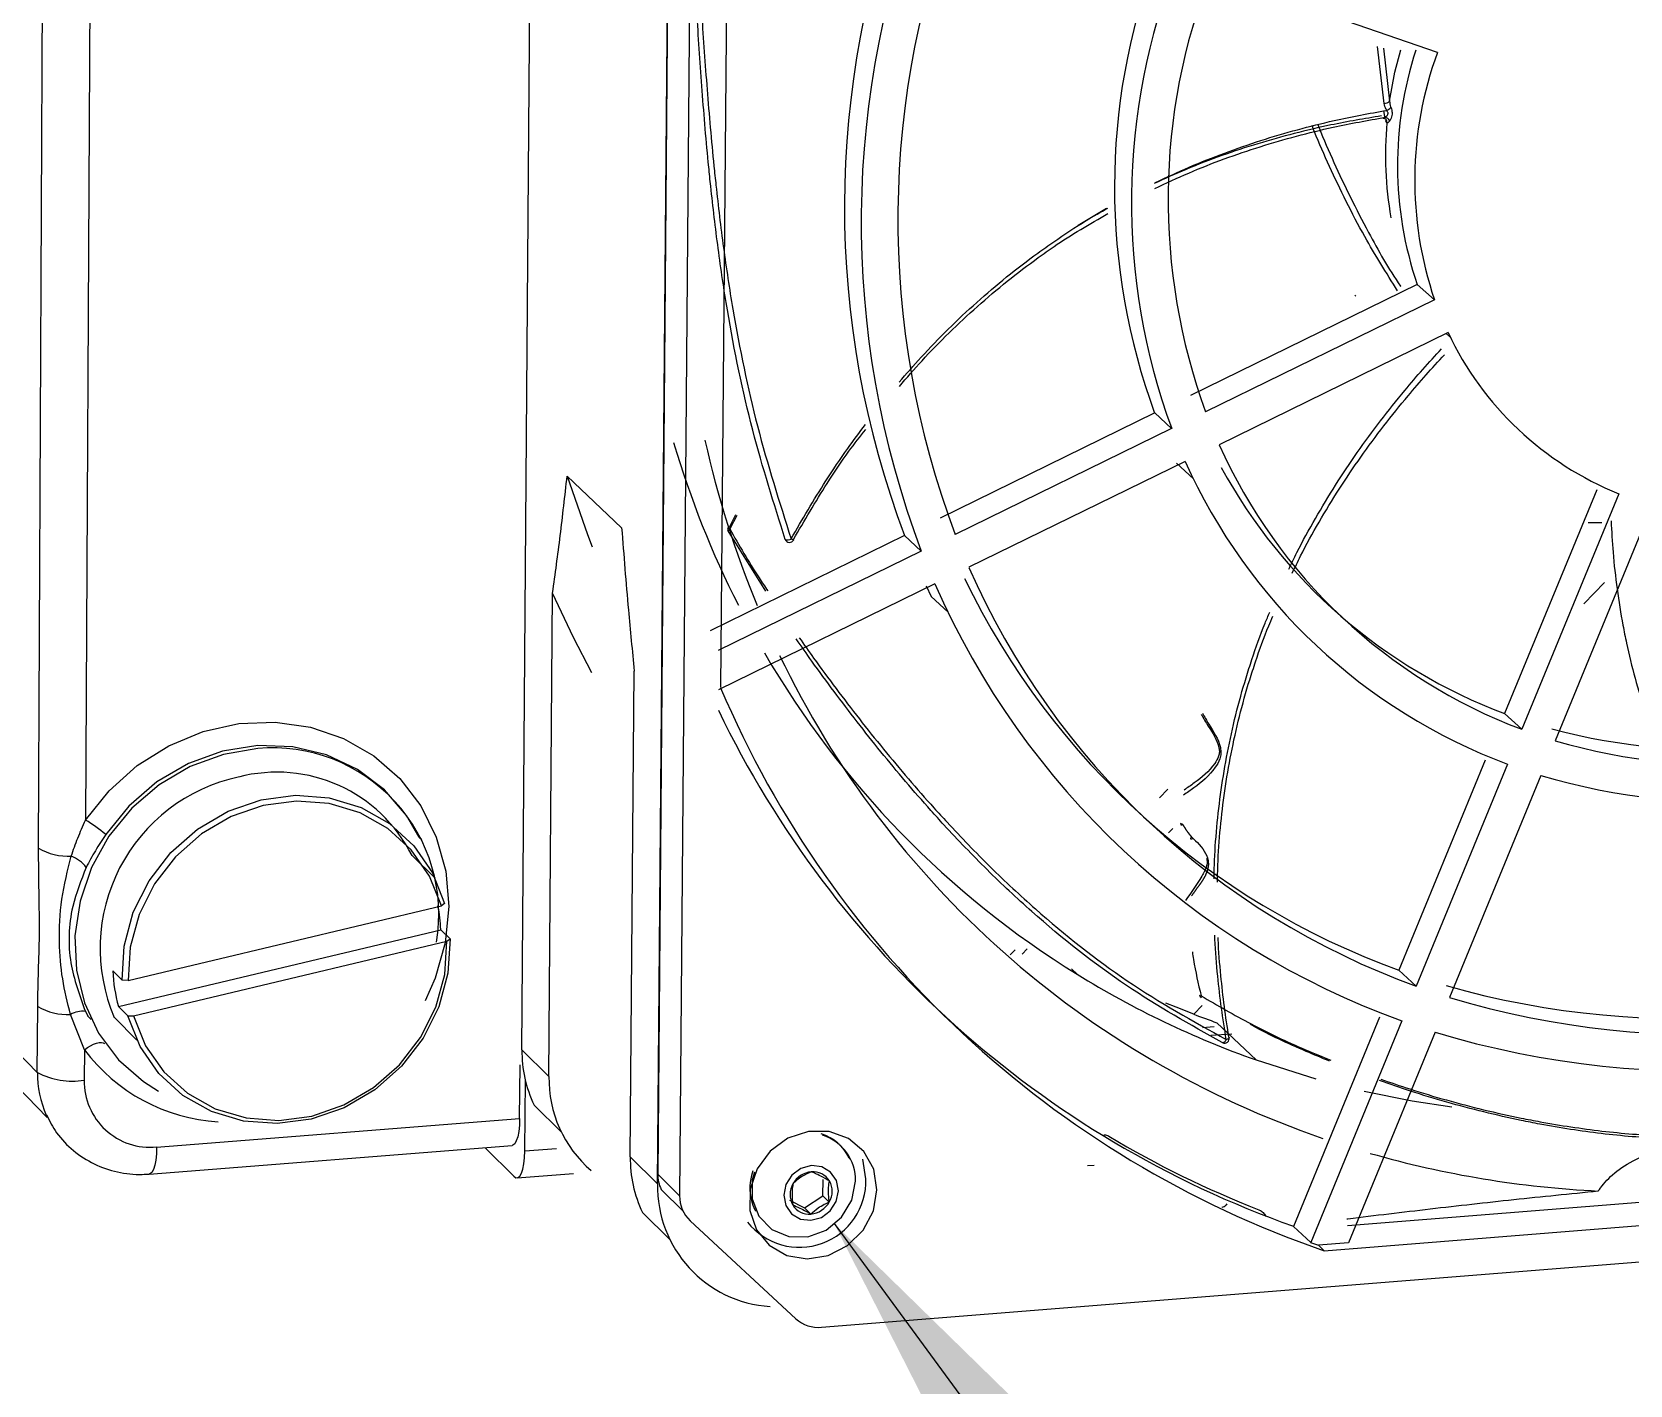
# Model space of a CAD drawing. Header units: millimetres. Extents: x 0 to 279, y 0 to 216.
# Drawn here: x 98.69 to 116.74, y 132.7 to 147.97 of the extents above; entities that cross this region are included whole.
import ezdxf

# ---------------------------------------------------------------- set-up
doc = ezdxf.new("R2010")
doc.units = ezdxf.units.MM
doc.layers.add('DIM', color=1, linetype='Continuous')
doc.dimstyles.new('SLDDIMSTYLE1', dxfattribs={"dimtxt": 0.18, "dimasz": 3.302, "dimexe": 0, "dimexo": 0.0625, "dimgap": 0, "dimtad": 0, "dimtih": 1, "dimtoh": 1, "dimdec": 0, "dimrnd": 1e-09, "dimzin": 0, "dimdsep": 46, "dimtxsty": 'Standard', "dimsah": 1, "dimcen": 0.09, "dimadec": 0, "dimazin": 0, "dimtfac": 3.302, "dimtdec": 0, "dimtofl": 0, "dimtmove": 0, "dimatfit": 3, "dimfxl": 0, "dimfrac": 2, "dimtolj": 1, "dimtzin": 0, "dimarcsym": 0})

msp = doc.modelspace()

# ---------------------------------------------------------------- linework, layer by layer
at = {"color": 7, "linetype": 'Continuous', "lineweight": 25}
for p, q in [((104.225, 136.479), (104.388, 158.237)), ((105.757, 134.966), (105.937, 156.898)), ((105.936, 156.787), (105.758, 135.075)), ((106.187, 156.571), (106.006, 134.831)), ((98.766, 138.755), (98.849, 155.556)), ((99.381, 155.067), (99.298, 139.072)), ((106.555, 150.813), (106.468, 140.566)), ((114.563, 147.734), (111.999, 148.619)), ((113.961, 147.16), (113.885, 147.802)), ((113.955, 147.784), (114.021, 147.185)), ((113.972, 146.99), (113.958, 147.074)), ((113.986, 146.97), (113.986, 146.971)), ((110.825, 145.973), (110.506, 145.78)), ((114.334, 145.117), (111.774, 143.864)), ((114.529, 144.944), (114.334, 145.117)), ((114.529, 144.944), (111.944, 143.679)), ((113.63, 144.997), (113.64, 144.987)), ((114.682, 144.573), (112.098, 143.308)), ((114.658, 144.568), (114.704, 144.527)), ((111.37, 143.666), (108.947, 142.479)), ((111.37, 143.666), (111.561, 143.491)), ((111.561, 143.491), (109.118, 142.295)), ((111.715, 143.12), (109.272, 141.924)), ((111.615, 143.099), (111.807, 142.924)), ((104.735, 142.953), (105.351, 142.37)), ((116.361, 142.8), (115.321, 140.273)), ((116.61, 142.754), (115.516, 140.096)), ((116.987, 142.625), (115.893, 139.967)), ((106.636, 142.518), (106.564, 142.372)), ((106.65, 142.51), (106.571, 142.358)), ((116.263, 142.431), (116.417, 142.43)), ((108.546, 142.283), (106.35, 141.208)), ((106.98, 141.653), (106.564, 142.317)), ((107.199, 142.238), (107.197, 142.24)), ((108.546, 142.283), (108.734, 142.107)), ((108.734, 142.107), (106.44, 140.984)), ((108.889, 141.736), (106.446, 140.54)), ((108.789, 141.716), (108.847, 141.594)), ((116.217, 141.512), (116.447, 141.754)), ((104.53, 136.178), (104.571, 141.634)), ((108.847, 141.594), (109.037, 141.418)), ((105.449, 135.271), (105.493, 140.752)), ((115.321, 140.273), (115.516, 140.096)), ((115.103, 139.746), (114.128, 137.377)), ((115.354, 139.703), (114.322, 137.197)), ((115.731, 139.574), (114.699, 137.07)), ((111.517, 139.42), (111.424, 139.323)), ((111.573, 138.977), (111.525, 138.927)), ((103.094, 138.847), (103.064, 138.876)), ((103.245, 138.415), (102.985, 138.671)), ((99.777, 137.261), (103.316, 138.103)), ((103.352, 138.13), (103.316, 138.103)), ((98.753, 136.223), (97.06, 137.95)), ((99.669, 136.968), (103.308, 137.834)), ((99.84, 136.86), (103.378, 137.703)), ((103.414, 137.73), (103.308, 137.834)), ((103.378, 137.703), (103.414, 137.73)), ((109.794, 137.608), (109.737, 137.549)), ((109.93, 137.618), (109.874, 137.559)), ((97.171, 137.448), (98.865, 135.716)), ((99.606, 137.369), (99.71, 137.264)), ((110.494, 137.331), (110.43, 137.392)), ((114.128, 137.377), (114.322, 137.197)), ((99.777, 137.261), (99.71, 137.264)), ((98.753, 136.223), (98.757, 136.969)), ((99.669, 136.968), (99.774, 136.863)), ((111.812, 136.879), (111.906, 136.978)), ((99.284, 136.478), (99.128, 136.877)), ((99.296, 136.912), (99.325, 136.863)), ((99.321, 136.86), (99.361, 136.82)), ((99.622, 136.845), (99.878, 136.586)), ((99.774, 136.863), (99.84, 136.86)), ((112.515, 136.365), (112.071, 136.784)), ((113.91, 136.848), (112.938, 134.486)), ((114.161, 136.805), (113.131, 134.303)), ((111.909, 136.731), (112.042, 136.742)), ((112.004, 136.642), (112.24, 136.66)), ((112.208, 136.622), (112.21, 136.619)), ((114.538, 136.677), (113.558, 134.299)), ((99.284, 136.478), (99.283, 136.135)), ((104.225, 136.479), (104.53, 136.178)), ((112.136, 136.559), (112.132, 136.561)), ((104.199, 135.705), (104.204, 136.307)), ((112.515, 136.365), (113.19, 136.151)), ((104.258, 135.338), (104.264, 136.135)), ((98.865, 135.716), (98.854, 135.74)), ((100.1, 135.381), (104.199, 135.705)), ((104.363, 135.855), (104.667, 135.553)), ((100.016, 135.076), (104.113, 135.4)), ((104.133, 135.051), (103.814, 135.369)), ((105.449, 135.271), (105.757, 134.966)), ((107.936, 135.242), (107.921, 135.257)), ((108.109, 135.021), (108.075, 135.243)), ((110.687, 135.174), (110.61, 135.168)), ((113.546, 134.497), (122.726, 135.229)), ((104.171, 135.033), (104.806, 135.084)), ((105.758, 135.075), (106.006, 134.831)), ((107.608, 133.347), (128.916, 135.052)), ((107.624, 134.831), (107.625, 135.015)), ((113.283, 134.211), (123.331, 135.013)), ((105.796, 134.903), (106.044, 134.658)), ((107.416, 134.696), (107.624, 134.831)), ((107.624, 134.831), (107.696, 134.76)), ((105.587, 134.643), (105.896, 134.337)), ((106.854, 134.671), (106.869, 134.656)), ((107.245, 134.781), (107.416, 134.696)), ((107.416, 134.696), (107.488, 134.625)), ((106.125, 134.549), (107.317, 133.444)), ((113.131, 134.303), (112.938, 134.486)), ((113.558, 134.299), (113.219, 134.272)), ((113.283, 134.211), (113.219, 134.272))]:
    msp.add_line(p, q, dxfattribs=at)
at = {"color": 8, "linetype": 'Continuous', "lineweight": 25}
for p, q in [((104.258, 135.338), (104.614, 135.366)), ((112.132, 134.703), (112.135, 134.7))]:
    msp.add_line(p, q, dxfattribs=at)
at = {"color": 7, "linetype": 'Continuous', "lineweight": 25, "flags": 128}
for points in [[(114.021, 147.185), (114.082, 147.511), (114.148, 147.765)], [(104.735, 142.953), (104.965, 142.294), (105.019, 142.155)], [(106.564, 142.372), (106.558, 142.373), (106.555, 142.374), (106.553, 142.373), (106.553, 142.372)], [(105.014, 140.734), (104.806, 141.133), (104.571, 141.634)], [(101.243, 139.88), (100.854, 139.813), (100.478, 139.674), (100.129, 139.469), (99.82, 139.204), (99.562, 138.889), (99.365, 138.536), (99.235, 138.157), (99.177, 137.766), (99.194, 137.378), (99.284, 137.007), (99.445, 136.665), (99.67, 136.365), (99.951, 136.119), (100.121, 136.012)], [(103.064, 138.876), (102.922, 139.121), (102.673, 139.411), (102.368, 139.643), (102.02, 139.807), (101.64, 139.898), (101.243, 139.912), (100.845, 139.848), (100.46, 139.71), (100.103, 139.501), (99.787, 139.23), (99.525, 138.907)], [(99.71, 137.264), (99.734, 137.65), (99.837, 138.03), (100.015, 138.386), (100.261, 138.705), (100.562, 138.97), (100.908, 139.172), (101.281, 139.301), (101.667, 139.352), (102.048, 139.323), (102.408, 139.214), (102.731, 139.031), (103.003, 138.782), (103.214, 138.477), (103.352, 138.13)], [(103.316, 138.103), (103.181, 138.439), (102.976, 138.734), (102.711, 138.976), (102.397, 139.153), (102.048, 139.258), (101.678, 139.286), (101.304, 139.236), (100.942, 139.111), (100.607, 138.916), (100.314, 138.658), (100.075, 138.35), (99.902, 138.004), (99.801, 137.636), (99.777, 137.261)], [(103.414, 137.73), (103.39, 137.344), (103.287, 136.965), (103.109, 136.61), (102.864, 136.292), (102.563, 136.027), (102.219, 135.825), (101.846, 135.696), (101.461, 135.645), (101.08, 135.673), (100.721, 135.781), (100.397, 135.963), (100.124, 136.212), (99.913, 136.516), (99.774, 136.863)], [(99.84, 136.86), (99.976, 136.524), (100.181, 136.229), (100.447, 135.989), (100.761, 135.813), (101.11, 135.709), (101.48, 135.681), (101.853, 135.731), (102.215, 135.856), (102.549, 136.052), (102.841, 136.309), (103.079, 136.616), (103.252, 136.961), (103.354, 137.328), (103.378, 137.703)], [(111.812, 136.879), (111.613, 136.958), (111.497, 137.006)], [(99.284, 136.478), (99.318, 136.503), (99.354, 136.524), (99.388, 136.541), (99.421, 136.553), (99.451, 136.56), (99.477, 136.562), (99.498, 136.558), (99.513, 136.549)], [(113.734, 136.012), (114.277, 135.904), (114.725, 135.835)], [(104.199, 135.705), (104.196, 135.627), (104.189, 135.558), (104.177, 135.498), (104.161, 135.451), (104.143, 135.419), (104.121, 135.402), (104.113, 135.4)], [(108.234, 134.899), (108.197, 135.13), (108.086, 135.33), (107.913, 135.477), (107.696, 135.555), (107.459, 135.556), (107.228, 135.48), (107.028, 135.334), (106.88, 135.135), (106.801, 134.904), (106.799, 134.666), (106.874, 134.448), (107.018, 134.272), (107.216, 134.158), (107.446, 134.118), (107.683, 134.157), (107.902, 134.269), (108.078, 134.444), (108.193, 134.662), (108.234, 134.899)], [(104.133, 135.051), (104.157, 135.035), (104.18, 135.036), (104.201, 135.052), (104.22, 135.085), (104.235, 135.132), (104.247, 135.191), (104.255, 135.261), (104.258, 135.338)], [(107.8, 134.888), (107.777, 135.004), (107.711, 135.099), (107.612, 135.158), (107.493, 135.172), (107.375, 135.139), (107.274, 135.064), (107.206, 134.959), (107.181, 134.839), (107.204, 134.722), (107.27, 134.627), (107.37, 134.568), (107.488, 134.554), (107.606, 134.587), (107.707, 134.662), (107.775, 134.767), (107.8, 134.888)], [(106.85, 135.099), (106.826, 135.011), (106.824, 134.795), (106.9, 134.6), (107.045, 134.452), (107.237, 134.371), (107.452, 134.369), (107.66, 134.444), (107.834, 134.588), (107.949, 134.78), (107.991, 134.995), (107.991, 134.995)]]:
    msp.add_lwpolyline(points, dxfattribs=at)
at = {"color": 8, "linetype": 'Continuous', "lineweight": 25, "flags": 128}
for points in [[(107.294, 142.234), (107.294, 142.234), (107.293, 142.233), (107.29, 142.233), (107.286, 142.234), (107.28, 142.237), (107.273, 142.24), (107.265, 142.244)], [(99.298, 139.072), (99.564, 139.403), (99.881, 139.686), (100.239, 139.911), (100.626, 140.071), (101.03, 140.161), (101.438, 140.178), (101.836, 140.121), (102.211, 139.993), (102.551, 139.797), (102.845, 139.54), (103.083, 139.231), (103.258, 138.878), (103.364, 138.495), (103.398, 138.094), (103.358, 137.686), (103.247, 137.287), (103.134, 137.031)], [(112.21, 136.619), (112.211, 136.619), (112.211, 136.615), (112.21, 136.612), (112.207, 136.608), (112.202, 136.604), (112.195, 136.6), (112.187, 136.597), (112.178, 136.594)], [(112.178, 136.594), (112.172, 136.585), (112.166, 136.577), (112.16, 136.57), (112.154, 136.565), (112.148, 136.561), (112.142, 136.559), (112.137, 136.559), (112.136, 136.559)], [(100.1, 135.381), (100.097, 135.304), (100.09, 135.234), (100.079, 135.175), (100.064, 135.128), (100.045, 135.095), (100.025, 135.078), (100.016, 135.076)]]:
    msp.add_lwpolyline(points, dxfattribs=at)
at = {"color": 7, "linetype": 'Continuous', "lineweight": 25}
for centre, radius, start, end in [((118.346, 145.992), 10.479, 158.9908, 200.7308), ((118.557, 145.821), 10.501, 158.1927, 200.7133), ((118.554, 145.851), 10.084, 158.2342, 200.6517), ((118.318, 146.216), 7.402, 159.7493, 200.1569), ((118.529, 146.046), 7.421, 158.6228, 200.1346), ((118.525, 146.077), 7.004, 158.7129, 200.0243), ((118.278, 146.461), 4.167, 161.8197, 198.8135), ((118.489, 146.291), 4.183, 159.8218, 198.7796), ((113.965, 147.234), 0.0744, 266.2665, 318.6025), ((113.948, 147.193), 0.12, 289.8432, 317.6748), ((113.957, 146.93), 0.0744, 27.0315, 79.0701), ((118.033, 146.574), 4.058, 174.8014, 190.002), ((117.968, 146.125), 3.634, 205.2885, 248.0648), ((116.41, 146.44), 10.924, 196.5345, 206.9063), ((117.285, 145.809), 11.263, 192.5627, 202.5374), ((117.657, 145.799), 6.092, 204.1415, 249.4191), ((117.611, 145.751), 6.456, 204.0526, 249.5387), ((117.456, 145.965), 6.079, 208.6588, 249.4341), ((106.602, 142.35), 0.054, 155.5827, 205.1809), ((106.566, 142.33), 0.0131, 193.42, 260.528), ((107.247, 142.259), 0.0533, 201.3397, 331.857), ((107.226, 142.31), 0.0773, 249.0249, 300.3236), ((117.31, 145.45), 8.777, 203.6895, 250.0975), ((117.263, 145.404), 9.142, 203.6538, 250.1639), ((117.111, 145.619), 8.765, 205.8514, 250.1035), ((115.968, 146.194), 10.417, 210.1795, 238.3004), ((116.711, 145.531), 10.625, 205.6599, 251.1018), ((117.026, 145.058), 11.475, 203.0486, 250.9618), ((117.63, 146.757), 6.89, 255.0557, 295.1692), ((116.76, 145.282), 11.452, 205.7329, 250.5058), ((117.83, 146.572), 6.883, 253.6496, 295.1957), ((101.409, 138.009), 1.878, 350.3293, 95.0593), ((117.794, 146.57), 7.294, 253.5675, 295.2973), ((101.441, 137.622), 1.979, 102.2025, 203.1402), ((101.458, 137.905), 1.707, 26.6384, 104.7698), ((98.422, 137.622), 1.694, 49.3652, 58.8562), ((111.716, 139.038), 0.054, 181.6519, 208.7344), ((99.1, 139.319), 0.655, 239.3618, 273.2508), ((98.987, 138.293), 0.401, 37.4787, 68.0648), ((101.522, 137.762), 1.788, 2.3269, 10.9945), ((117.36, 146.749), 9.921, 254.2063, 295.7359), ((117.56, 146.565), 9.917, 253.2325, 295.7561), ((101.377, 137.443), 1.773, 182.4009, 195.5297), ((116.031, 146.314), 10.553, 238.3512, 250.5354), ((117.523, 146.564), 10.328, 253.1996, 295.8084), ((99.091, 137.525), 0.649, 239.0792, 273.2621), ((111.927, 137.109), 0.0536, 196.1412, 235.1169), ((111.892, 137.111), 0.0235, 225.4908, 272.5095), ((99.264, 136.638), 0.275, 83.2244, 119.6979), ((115.634, 146.844), 10.672, 249.0178, 250.4982), ((112.158, 136.607), 0.0531, 244.6099, 12.8164), ((105.628, 136.461), 1.403, 179.2638, 205.6043), ((99.15, 136.97), 0.845, 242.0417, 279.0556), ((100.027, 136.122), 0.744, 179.0084, 275.6267), ((105.887, 136.149), 1.357, 178.7587, 229.5967), ((107.453, 135.031), 0.52, 25.8236, 73.045), ((107.464, 135.01), 0.527, 358.3986, 72.794), ((116.758, 145.419), 11.542, 239.2215, 248.5854), ((106.859, 135.252), 1.411, 179.2267, 205.5814), ((116.918, 146.163), 11.291, 253.9907, 267.2641), ((106.148, 135.071), 0.389, 179.2883, 205.5147), ((107.36, 134.999), 0.75, 218.3637, 1.7189), ((107.381, 134.916), 0.582, 160.0983, 204.9194), ((107.517, 134.837), 0.265, 95.2748, 150.987), ((107.513, 134.886), 0.216, 31.3098, 95.5425), ((107.491, 134.881), 0.238, 329.4634, 29.4941), ((107.11, 134.933), 1.353, 178.5754, 266.5887), ((106.383, 134.824), 0.377, 178.884, 226.7234), ((107.49, 134.845), 0.238, 149.4672, 209.5121), ((107.467, 134.84), 0.216, 211.3289, 275.5549), ((107.464, 134.889), 0.265, 275.2863, 330.9823), ((117.071, 145.388), 11.764, 250.4309, 250.8873), ((107.573, 133.725), 0.38, 227.7195, 275.2636)]:
    msp.add_arc(centre, radius, start, end, dxfattribs=at)
at = {"color": 8, "linetype": 'Continuous', "lineweight": 25}
for centre, radius, start, end in [((113.942, 146.946), 0.0502, 354.9026, 28.862), ((106.592, 142.403), 0.0493, 218.4085, 245.4396), ((106.59, 142.326), 0.0372, 121.3851, 179.0409), ((111.686, 139.056), 0.0307, 221.0028, 266.2226), ((111.706, 138.988), 0.0437, 120.6638, 147.3138), ((100.919, 137.706), 2.044, 216.8968, 266.5417), ((99.91, 136.212), 1.156, 179.4389, 204.0986)]:
    msp.add_arc(centre, radius, start, end, dxfattribs=at)
for points, knots in [([(106.191, 149.297), (106.196, 149.19), (106.206, 148.954), (106.23, 148.572), (106.255, 148.162), (106.283, 147.743), (106.315, 147.318), (106.351, 146.887), (106.385, 146.525), (106.42, 146.191), (106.455, 145.883), (106.5, 145.532), (106.55, 145.183), (106.659, 144.504), (106.869, 143.487), (107.132, 142.662), (107.265, 142.244)], [0, 0, 0, 0, 0.050004, 0.109305, 0.168605, 0.227901, 0.287183, 0.346653, 0.40592, 0.43554, 0.483472, 0.531303, 0.578754, 0.626295, 0.810173, 1, 1, 1, 1]), ([(113.992, 146.942), (113.991, 146.943), (113.987, 146.947), (113.981, 146.955), (113.979, 146.965), (113.978, 146.967)], [0, 0, 0, 0, 0.210398, 0.896806, 1, 1, 1, 1]), ([(111.909, 140.277), (111.932, 140.236), (112.004, 140.112), (112.104, 139.968), (112.121, 139.823), (112.103, 139.743), (112.012, 139.592), (111.861, 139.466), (111.735, 139.38), (111.696, 139.354)], [0, 0, 0, 0, 0.1143938, 0.3512366, 0.4037748, 0.456276, 0.5485358, 0.8625371, 1, 1, 1, 1])]:
    msp.add_open_spline(points, degree=3, knots=knots, dxfattribs=at)
at = {"color": 7, "linetype": 'Continuous', "lineweight": 25}
for points, knots in [([(107.199, 142.238), (107.07, 142.643), (106.809, 143.467), (106.599, 144.482), (106.489, 145.174), (106.44, 145.523), (106.396, 145.874), (106.361, 146.18), (106.327, 146.514), (106.294, 146.873), (106.26, 147.302), (106.23, 147.725), (106.203, 148.141), (106.179, 148.547), (106.16, 148.879), (106.152, 149.068), (106.149, 149.129)], [0, 0, 0, 0, 0.188209, 0.382521, 0.431092, 0.479757, 0.528675, 0.577691, 0.607941, 0.668439, 0.7289, 0.78955, 0.849973, 0.910369, 0.970767, 1, 1, 1, 1]), ([(111.38, 146.267), (111.506, 146.326), (111.763, 146.446), (112.161, 146.603), (112.568, 146.744), (112.981, 146.866), (113.356, 146.959), (113.692, 147.029), (113.89, 147.064), (113.989, 147.081)], [0, 0, 0, 0, 0.150082, 0.306753, 0.463469, 0.62055, 0.777296, 0.888596, 1, 1, 1, 1]), ([(113.989, 147.081), (113.987, 147.084), (113.972, 147.11), (113.966, 147.137), (113.961, 147.16)], [0, 0, 0, 0, 0.14431, 1, 1, 1, 1]), ([(113.971, 147.003), (113.978, 147.008), (113.99, 147.016), (114.002, 147.032), (114.005, 147.044), (114.005, 147.054), (114.002, 147.061), (113.997, 147.07), (113.993, 147.075), (113.99, 147.08), (113.989, 147.081)], [0, 0, 0, 0, 0.272893, 0.473611, 0.5966, 0.654046, 0.793484, 0.803906, 0.972622, 1, 1, 1, 1]), ([(114.021, 147.185), (114.024, 147.164), (114.027, 147.139), (114.036, 147.116), (114.037, 147.113)], [0, 0, 0, 0, 0.85894, 1, 1, 1, 1]), ([(114.037, 147.113), (114.037, 147.112), (114.041, 147.102), (114.047, 147.084), (114.051, 147.054), (114.049, 147.024), (114.039, 146.991), (114.029, 146.974), (114.023, 146.964)], [0, 0, 0, 0, 0.024958, 0.189812, 0.356481, 0.563605, 0.765054, 1, 1, 1, 1]), ([(113.93, 147.018), (113.74, 146.987), (113.411, 146.932), (112.945, 146.823), (112.397, 146.669), (111.867, 146.484), (111.485, 146.31), (111.365, 146.256)], [0, 0, 0, 0, 0.21784, 0.376983, 0.536153, 0.854909, 1, 1, 1, 1]), ([(111.372, 146.201), (111.499, 146.26), (111.888, 146.44), (112.424, 146.634), (112.971, 146.793), (113.441, 146.909), (113.775, 146.968), (113.971, 147.003)], [0, 0, 0, 0, 0.152225, 0.465578, 0.622201, 0.778891, 1, 1, 1, 1]), ([(114.113, 145.043), (113.985, 145.247), (113.775, 145.584), (113.529, 146.054), (113.342, 146.449), (113.216, 146.734), (113.156, 146.885), (113.147, 146.909)], [0, 0, 0, 0, 0.326816, 0.538232, 0.750239, 0.961772, 1, 1, 1, 1]), ([(113.212, 146.922), (113.217, 146.909), (113.272, 146.769), (113.392, 146.495), (113.575, 146.101), (113.821, 145.635), (114.007, 145.294), (114.149, 145.093), (114.15, 145.092)], [0, 0, 0, 0, 0.02183, 0.237391, 0.452455, 0.668077, 0.997446, 1, 1, 1, 1]), ([(113.946, 146.993), (113.95, 146.994), (113.957, 146.996), (113.966, 147.001), (113.971, 147.003)], [0, 0, 0, 0, 0.475186, 1, 1, 1, 1]), ([(113.946, 146.992), (113.947, 146.993), (113.951, 146.994), (113.964, 146.991), (113.978, 146.983), (113.983, 146.974), (113.985, 146.971)], [0, 0, 0, 0, 0.079982, 0.402474, 0.75572, 1, 1, 1, 1]), ([(113.986, 146.97), (113.987, 146.969), (113.987, 146.967), (113.987, 146.966), (113.986, 146.966)], [0, 0, 0, 0, 0.46369, 1, 1, 1, 1]), ([(114.023, 146.964), (114.019, 146.959), (114.012, 146.949), (114.002, 146.941), (113.995, 146.94), (113.993, 146.941), (113.992, 146.942)], [0, 0, 0, 0, 0.348297, 0.687197, 0.909013, 1, 1, 1, 1]), ([(108.484, 144.013), (108.566, 144.107), (108.744, 144.313), (109.036, 144.614), (109.358, 144.917), (109.696, 145.204), (109.989, 145.429), (110.289, 145.641), (110.551, 145.814), (110.759, 145.933), (110.84, 145.979)], [0, 0, 0, 0, 0.121256, 0.263867, 0.406514, 0.550188, 0.694295, 0.765654, 0.908466, 1, 1, 1, 1]), ([(108.487, 143.966), (108.571, 144.063), (108.751, 144.271), (109.046, 144.572), (109.474, 144.972), (109.875, 145.293), (110.368, 145.642), (110.636, 145.798), (110.842, 145.917)], [0, 0, 0, 0, 0.1253864, 0.2674592, 0.4095193, 0.6958339, 0.7668291, 1, 1, 1, 1]), ([(112.886, 141.903), (112.916, 141.966), (113.008, 142.16), (113.183, 142.477), (113.41, 142.854), (113.655, 143.221), (113.916, 143.577), (114.165, 143.888), (114.396, 144.159), (114.537, 144.313), (114.608, 144.39)], [0, 0, 0, 0, 0.068553, 0.213501, 0.358482, 0.503504, 0.648864, 0.793913, 0.896909, 1, 1, 1, 1]), ([(112.923, 141.859), (112.954, 141.923), (113.047, 142.118), (113.223, 142.435), (113.45, 142.808), (113.695, 143.17), (113.955, 143.522), (114.203, 143.829), (114.432, 144.096), (114.572, 144.247), (114.642, 144.323)], [0, 0, 0, 0, 0.07167, 0.216278, 0.36096, 0.506004, 0.650773, 0.795604, 0.897757, 1, 1, 1, 1]), ([(107.265, 142.244), (107.328, 142.354), (107.454, 142.575), (107.666, 142.916), (107.881, 143.238), (108.036, 143.447), (108.104, 143.537)], [0, 0, 0, 0, 0.247555, 0.495408, 0.780301, 1, 1, 1, 1]), ([(107.29, 142.238), (107.415, 142.45), (107.613, 142.788), (107.888, 143.203), (108.043, 143.399), (108.108, 143.481)], [0, 0, 0, 0, 0.496968, 0.790561, 1, 1, 1, 1]), ([(104.571, 141.634), (104.601, 141.848), (104.66, 142.278), (104.71, 142.728), (104.735, 142.953)], [0, 0, 0, 0, 0.499549, 1, 1, 1, 1]), ([(116.523, 142.448), (116.529, 142.33), (116.543, 142.072), (116.588, 141.679), (116.642, 141.338), (116.71, 141.002), (116.79, 140.672), (116.91, 140.285), (117.01, 139.998), (117.079, 139.844), (117.093, 139.813)], [0, 0, 0, 0, 0.129142, 0.281444, 0.434141, 0.509321, 0.659748, 0.810599, 0.961053, 1, 1, 1, 1]), ([(105.351, 142.37), (105.375, 142.061), (105.418, 141.52), (105.471, 140.982), (105.493, 140.752)], [0, 0, 0, 0, 0.572668, 1, 1, 1, 1]), ([(106.571, 142.358), (106.677, 142.174), (106.81, 141.941), (106.967, 141.707), (107, 141.659)], [0, 0, 0, 0, 0.793156, 1, 1, 1, 1]), ([(112.042, 138.408), (112.042, 138.461), (112.044, 138.654), (112.069, 138.99), (112.117, 139.413), (112.189, 139.836), (112.282, 140.258), (112.378, 140.608), (112.489, 140.953), (112.576, 141.2), (112.651, 141.376), (112.669, 141.417)], [0, 0, 0, 0, 0.0522561, 0.1909785, 0.3297335, 0.4685248, 0.6083149, 0.7485266, 0.8179567, 0.9569077, 1, 1, 1, 1]), ([(112.079, 138.371), (112.08, 138.435), (112.083, 138.639), (112.109, 138.983), (112.158, 139.402), (112.229, 139.822), (112.323, 140.24), (112.419, 140.586), (112.531, 140.927), (112.615, 141.168), (112.688, 141.336), (112.704, 141.372)], [0, 0, 0, 0, 0.063345, 0.201303, 0.33925, 0.477184, 0.616027, 0.755288, 0.824221, 0.962168, 1, 1, 1, 1]), ([(112.132, 136.561), (111.77, 136.763), (111.033, 137.175), (110.148, 137.875), (109.473, 138.508), (109.099, 138.897), (108.794, 139.233), (108.46, 139.616), (108.095, 140.066), (107.749, 140.522), (107.519, 140.834), (107.381, 141.032), (107.323, 141.116)], [0, 0, 0, 0, 0.197104, 0.400599, 0.502405, 0.604942, 0.636622, 0.699979, 0.826764, 0.890042, 0.953293, 1, 1, 1, 1]), ([(107.356, 141.129), (107.41, 141.053), (107.544, 140.861), (107.771, 140.555), (108.033, 140.212), (108.306, 139.872), (108.586, 139.537), (108.828, 139.262), (109.055, 139.014), (109.266, 138.79), (109.514, 138.54), (109.766, 138.299), (110.267, 137.845), (111.064, 137.213), (111.803, 136.802), (112.178, 136.594)], [0, 0, 0, 0, 0.042808, 0.106535, 0.170258, 0.233966, 0.297876, 0.361567, 0.393399, 0.44491, 0.496312, 0.547305, 0.598395, 0.796001, 1, 1, 1, 1]), ([(111.895, 140.264), (111.921, 140.22), (111.991, 140.099), (112.087, 139.964), (112.103, 139.838), (112.088, 139.775), (112.005, 139.638), (111.862, 139.519), (111.74, 139.436), (111.702, 139.41)], [0, 0, 0, 0, 0.132803, 0.367429, 0.407778, 0.450066, 0.534707, 0.853618, 1, 1, 1, 1]), ([(99.137, 138.665), (99.16, 138.733), (99.208, 138.869), (99.268, 139.004), (99.298, 139.072)], [0, 0, 0, 0, 0.497932, 1, 1, 1, 1]), ([(111.684, 139.026), (111.684, 139.025), (111.685, 139.024), (111.686, 139.021), (111.687, 139.019), (111.689, 139.017), (111.69, 139.015), (111.691, 139.013), (111.693, 139.01), (111.694, 139.008), (111.695, 139.006), (111.697, 139.004), (111.698, 139.002), (111.699, 139), (111.7, 138.998), (111.701, 138.996), (111.703, 138.994), (111.704, 138.992), (111.705, 138.99), (111.706, 138.988), (111.707, 138.987), (111.709, 138.985), (111.71, 138.983), (111.711, 138.982), (111.712, 138.98), (111.713, 138.978), (111.714, 138.976), (111.715, 138.975), (111.716, 138.973), (111.718, 138.97), (111.72, 138.967), (111.722, 138.964), (111.724, 138.962), (111.726, 138.958), (111.728, 138.955), (111.731, 138.952), (111.732, 138.95), (111.734, 138.947), (111.736, 138.945), (111.738, 138.942), (111.74, 138.938), (111.743, 138.935), (111.744, 138.933), (111.746, 138.931), (111.748, 138.928), (111.75, 138.926), (111.751, 138.924), (111.753, 138.921), (111.755, 138.919), (111.757, 138.917), (111.758, 138.914), (111.76, 138.912), (111.762, 138.91), (111.764, 138.907), (111.766, 138.905), (111.767, 138.903), (111.769, 138.901), (111.771, 138.898), (111.773, 138.897), (111.774, 138.895), (111.776, 138.893), (111.778, 138.891), (111.779, 138.889), (111.781, 138.887), (111.782, 138.885), (111.784, 138.883), (111.785, 138.882), (111.786, 138.881), (111.786, 138.881)], [0, 0, 0, 0, 0.011599, 0.028067, 0.044535, 0.052769, 0.069236, 0.085704, 0.102172, 0.110407, 0.126875, 0.143343, 0.151577, 0.168046, 0.17628, 0.192748, 0.209217, 0.217451, 0.23392, 0.242155, 0.258624, 0.266858, 0.275093, 0.291562, 0.299796, 0.316266, 0.324501, 0.332735, 0.349205, 0.35744, 0.39038, 0.40685, 0.42332, 0.43979, 0.472732, 0.489202, 0.505673, 0.522144, 0.538615, 0.555087, 0.58803, 0.604501, 0.620973, 0.637445, 0.653916, 0.670388, 0.686861, 0.703333, 0.719805, 0.736278, 0.752751, 0.769224, 0.785698, 0.802171, 0.818645, 0.835119, 0.851594, 0.868068, 0.884543, 0.892781, 0.909256, 0.925732, 0.942208, 0.950446, 0.966923, 0.9834, 0.991638, 1, 1, 1, 1]), ([(99.525, 138.907), (99.485, 138.847), (99.404, 138.725), (99.338, 138.6), (99.305, 138.537)], [0, 0, 0, 0, 0.495223, 1, 1, 1, 1]), ([(111.792, 138.858), (111.788, 138.857), (111.78, 138.854), (111.776, 138.858), (111.777, 138.867), (111.783, 138.876), (111.786, 138.881)], [0, 0, 0, 0, 0.25056, 0.500224, 0.749998, 1, 1, 1, 1]), ([(111.792, 138.857), (111.788, 138.856), (111.781, 138.854), (111.776, 138.858), (111.778, 138.867), (111.783, 138.876), (111.786, 138.881)], [0, 0, 0, 0, 0.25056, 0.500224, 0.749998, 1, 1, 1, 1]), ([(111.786, 138.881), (111.846, 138.824), (111.907, 138.767), (111.947, 138.69), (111.949, 138.685), (111.952, 138.678), (111.956, 138.671), (111.96, 138.66), (111.964, 138.649), (111.967, 138.639), (111.969, 138.631), (111.971, 138.622), (111.973, 138.614), (111.974, 138.603), (111.975, 138.592), (111.976, 138.581), (111.976, 138.573), (111.976, 138.567), (111.975, 138.561), (111.975, 138.556), (111.974, 138.551), (111.974, 138.546), (111.973, 138.541), (111.972, 138.535), (111.971, 138.532), (111.97, 138.527), (111.969, 138.522), (111.968, 138.517), (111.967, 138.512), (111.965, 138.507), (111.964, 138.502), (111.962, 138.497), (111.961, 138.493), (111.958, 138.487), (111.957, 138.482), (111.955, 138.476), (111.953, 138.472), (111.95, 138.466), (111.948, 138.462), (111.946, 138.456), (111.944, 138.452), (111.941, 138.446), (111.939, 138.442), (111.937, 138.437), (111.934, 138.432), (111.932, 138.427), (111.929, 138.423), (111.927, 138.418), (111.924, 138.414), (111.921, 138.409), (111.919, 138.405), (111.916, 138.4), (111.913, 138.396), (111.91, 138.391), (111.908, 138.387), (111.905, 138.383), (111.903, 138.379), (111.9, 138.375), (111.897, 138.371), (111.894, 138.367), (111.891, 138.362), (111.888, 138.358), (111.886, 138.355), (111.883, 138.351), (111.88, 138.347), (111.877, 138.343), (111.874, 138.339), (111.871, 138.335), (111.869, 138.332), (111.866, 138.328), (111.863, 138.323), (111.86, 138.32), (111.857, 138.315), (111.854, 138.311), (111.851, 138.308), (111.849, 138.304), (111.846, 138.3), (111.843, 138.296), (111.84, 138.292), (111.837, 138.288), (111.834, 138.284), (111.831, 138.28), (111.829, 138.277), (111.826, 138.273), (111.823, 138.268), (111.82, 138.265), (111.817, 138.26), (111.814, 138.256), (111.812, 138.253), (111.809, 138.249), (111.807, 138.245), (111.803, 138.241), (111.801, 138.237), (111.798, 138.233), (111.796, 138.23), (111.793, 138.226), (111.79, 138.222), (111.789, 138.219), (111.787, 138.218)], [0, 0, 0, 0, 0.289266, 0.294128, 0.298991, 0.308716, 0.318442, 0.328167, 0.347629, 0.357355, 0.36708, 0.376807, 0.386533, 0.396261, 0.415734, 0.425464, 0.435602, 0.44576, 0.448206, 0.457993, 0.462886, 0.46778, 0.477568, 0.482463, 0.487357, 0.492252, 0.502043, 0.506939, 0.511835, 0.521628, 0.526524, 0.531421, 0.541216, 0.546113, 0.555908, 0.560806, 0.570603, 0.575501, 0.585299, 0.590198, 0.599996, 0.604895, 0.614695, 0.619594, 0.629394, 0.634295, 0.644096, 0.648996, 0.658798, 0.663699, 0.673502, 0.678403, 0.688206, 0.693108, 0.702912, 0.707814, 0.712716, 0.72252, 0.727422, 0.737227, 0.74213, 0.751935, 0.756838, 0.761741, 0.771547, 0.77645, 0.786256, 0.791159, 0.796062, 0.805868, 0.810771, 0.820578, 0.825481, 0.835287, 0.840191, 0.845094, 0.854901, 0.859804, 0.869611, 0.874514, 0.884321, 0.889224, 0.894128, 0.903934, 0.908838, 0.918645, 0.923548, 0.933356, 0.938259, 0.943163, 0.95297, 0.957874, 0.967681, 0.972584, 0.977488, 0.987296, 0.992199, 1, 1, 1, 1]), ([(98.757, 136.969), (98.76, 137.103), (98.765, 137.372), (98.781, 137.792), (98.772, 138.263), (98.768, 138.591), (98.766, 138.755)], [0, 0, 0, 0, 0.229432, 0.458968, 0.729244, 1, 1, 1, 1]), ([(99.128, 136.877), (99.094, 137.011), (99.028, 137.279), (98.993, 137.712), (99.016, 138.183), (99.096, 138.503), (99.137, 138.665)], [0, 0, 0, 0, 0.227209, 0.457865, 0.725905, 1, 1, 1, 1]), ([(111.956, 138.637), (111.958, 138.626), (111.965, 138.597), (111.951, 138.524), (111.866, 138.372), (111.781, 138.253), (111.717, 138.165)], [0, 0, 0, 0, 0.05028, 0.136484, 0.364033, 1, 1, 1, 1]), ([(99.305, 138.537), (99.247, 138.392), (99.11, 138.049), (99.091, 137.474), (99.231, 137.092), (99.296, 136.912)], [0, 0, 0, 0, 0.280309, 0.661029, 1, 1, 1, 1]), ([(112.178, 136.594), (112.159, 136.712), (112.121, 136.949), (112.079, 137.327), (112.054, 137.602), (112.049, 137.758), (112.049, 137.774)], [0, 0, 0, 0, 0.304354, 0.609075, 0.959334, 1, 1, 1, 1]), ([(112.208, 136.622), (112.19, 136.736), (112.154, 136.966), (112.114, 137.335), (112.091, 137.595), (112.087, 137.741), (112.086, 137.747)], [0, 0, 0, 0, 0.308937, 0.618226, 0.983401, 1, 1, 1, 1]), ([(111.795, 137.584), (111.799, 137.555), (111.824, 137.387), (111.862, 137.223), (111.893, 137.088)], [0, 0, 0, 0, 0.174536, 1, 1, 1, 1]), ([(111.893, 137.088), (112.079, 136.98), (112.452, 136.763), (112.95, 136.527), (113.26, 136.4), (113.358, 136.36)], [0, 0, 0, 0, 0.403638, 0.81064, 1, 1, 1, 1]), ([(113.343, 136.35), (113.255, 136.387), (112.96, 136.51), (112.659, 136.647), (112.461, 136.76), (112.449, 136.767)], [0, 0, 0, 0, 0.285149, 0.958534, 1, 1, 1, 1]), ([(119.773, 135.747), (119.348, 135.655), (118.483, 135.469), (117.453, 135.45), (116.76, 135.496), (116.412, 135.531), (116.065, 135.578), (115.763, 135.63), (115.436, 135.695), (115.084, 135.774), (114.667, 135.886), (114.274, 136.004), (114.024, 136.091), (113.909, 136.132)], [0, 0, 0, 0, 0.223572, 0.454393, 0.51209, 0.569899, 0.628009, 0.686233, 0.722167, 0.794033, 0.865853, 0.937899, 1, 1, 1, 1]), ([(113.925, 136.146), (114.033, 136.109), (114.276, 136.025), (114.663, 135.91), (115.083, 135.8), (115.437, 135.721), (115.766, 135.657), (116.07, 135.607), (116.418, 135.56), (116.766, 135.526), (117.445, 135.483), (118.477, 135.501), (119.344, 135.69), (119.784, 135.785)], [0, 0, 0, 0, 0.0581537, 0.1304695, 0.2030139, 0.2753102, 0.3114423, 0.3699133, 0.4282598, 0.4861422, 0.5441357, 0.7684392, 1, 1, 1, 1]), ([(98.857, 135.743), (98.892, 135.674), (98.97, 135.522), (99.156, 135.333), (99.39, 135.181), (99.656, 135.09), (99.87, 135.067), (99.99, 135.075), (100.016, 135.076)], [0, 0, 0, 0, 0.162073, 0.357759, 0.553255, 0.749173, 0.945962, 1, 1, 1, 1]), ([(110.796, 135.519), (110.798, 135.52), (110.817, 135.522), (110.835, 135.512), (110.852, 135.503)], [0, 0, 0, 0, 0.094543, 1, 1, 1, 1]), ([(116.379, 134.886), (116.387, 134.897), (116.438, 134.966), (116.55, 135.09), (116.771, 135.238), (117.048, 135.345), (117.363, 135.404), (117.691, 135.422), (118.043, 135.404), (118.38, 135.362), (118.856, 135.275), (119.177, 135.188), (119.406, 135.127)], [0, 0, 0, 0, 0.028042, 0.16361, 0.298556, 0.407177, 0.475929, 0.553159, 0.629762, 0.712611, 0.7958, 1, 1, 1, 1]), ([(107.493, 135.101), (107.459, 135.086), (107.401, 135.06), (107.33, 135.009), (107.299, 134.979), (107.285, 134.966)], [0, 0, 0, 0, 0.439105, 0.751358, 1, 1, 1, 1]), ([(107.698, 134.998), (107.664, 135.017), (107.607, 135.05), (107.537, 135.083), (107.506, 135.096), (107.493, 135.101)], [0, 0, 0, 0, 0.439105, 0.751358, 1, 1, 1, 1]), ([(107.696, 134.76), (107.694, 134.774), (107.689, 134.816), (107.685, 134.888), (107.69, 134.954), (107.696, 134.987), (107.698, 134.998)], [0, 0, 0, 0, 0.156025, 0.493707, 0.819058, 1, 1, 1, 1]), ([(107.285, 134.966), (107.283, 134.954), (107.278, 134.921), (107.273, 134.855), (107.277, 134.783), (107.282, 134.741), (107.283, 134.728)], [0, 0, 0, 0, 0.180942, 0.506293, 0.843975, 1, 1, 1, 1]), ([(113.541, 134.569), (113.545, 134.569), (113.854, 134.61), (114.481, 134.684), (115.422, 134.791), (116.06, 134.854), (116.379, 134.886)], [0, 0, 0, 0, 0.0036218, 0.335144, 0.6674223, 1, 1, 1, 1]), ([(107.283, 134.728), (107.308, 134.717), (107.351, 134.699), (107.428, 134.66), (107.47, 134.636), (107.488, 134.625)], [0, 0, 0, 0, 0.439105, 0.751358, 1, 1, 1, 1]), ([(107.488, 134.625), (107.514, 134.649), (107.557, 134.689), (107.634, 134.734), (107.677, 134.752), (107.696, 134.76)], [0, 0, 0, 0, 0.439105, 0.751358, 1, 1, 1, 1]), ([(112.132, 134.703), (112.14, 134.705), (112.155, 134.71), (112.174, 134.722), (112.184, 134.733), (112.188, 134.739)], [0, 0, 0, 0, 0.3371177, 0.6857854, 1, 1, 1, 1]), ([(112.544, 134.674), (112.551, 134.671), (112.565, 134.664), (112.585, 134.65), (112.602, 134.632), (112.614, 134.616), (112.619, 134.605), (112.62, 134.603)], [0, 0, 0, 0, 0.227078, 0.460918, 0.688379, 0.922086, 1, 1, 1, 1])]:
    msp.add_open_spline(points, degree=3, knots=knots, dxfattribs=at)

# ---------------------------------------------------------------- leaders
at = {"layer": 'DIM'}
msp.add_leader([(107.75, 134.518), (113.895, 126.16), (120.245, 126.16)], dimstyle='SLDDIMSTYLE1', dxfattribs=at)

doc.saveas('drawing.dxf')
